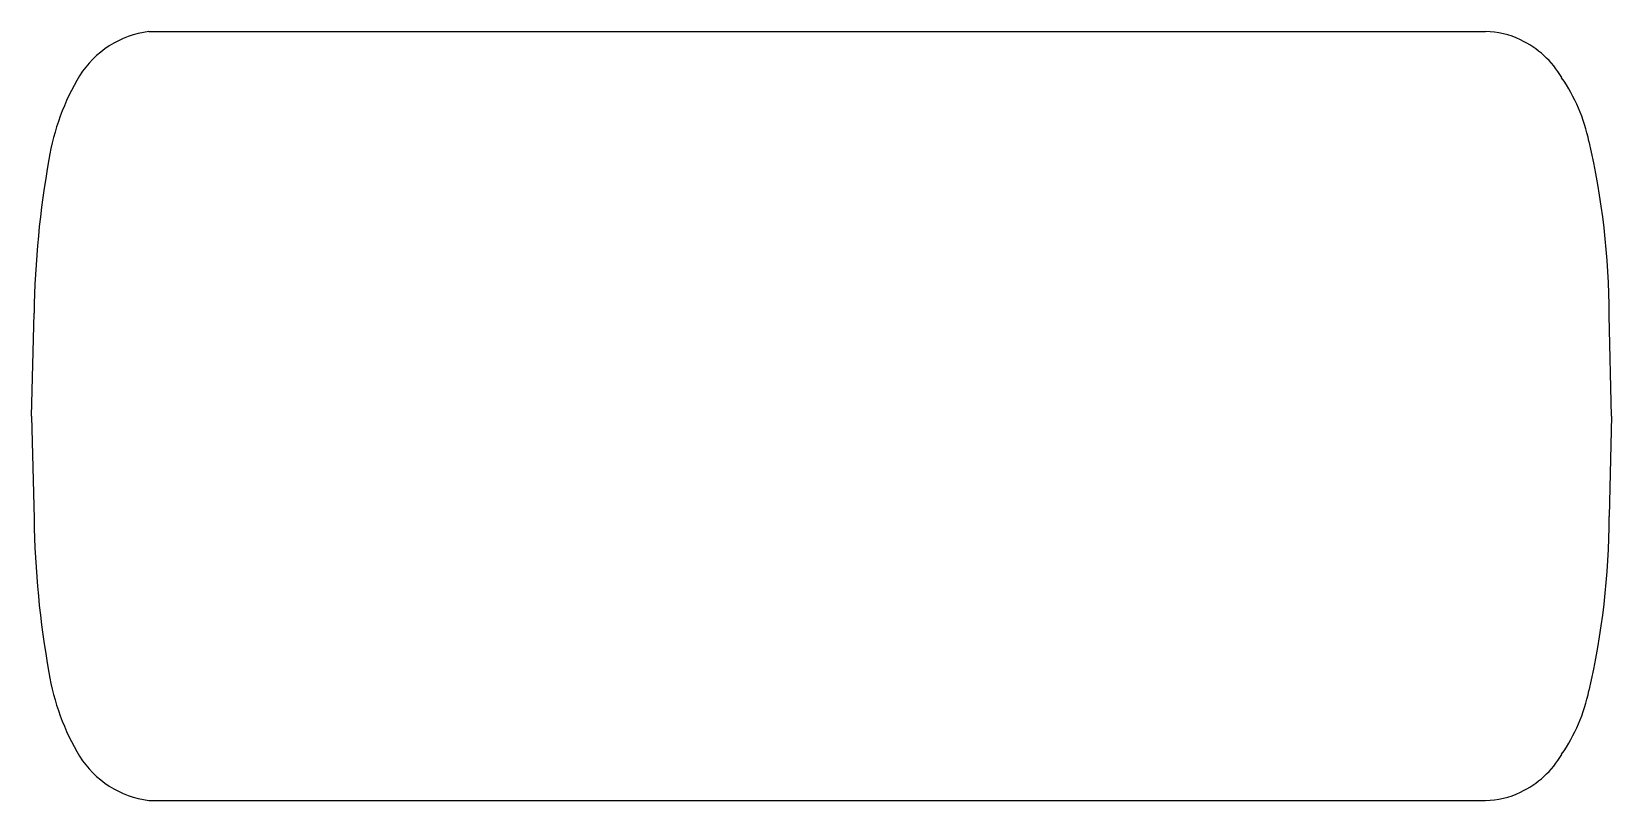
# Model space of a CAD drawing. Header units: inches. Extents: x 258 to 397, y 139 to 207.
import ezdxf

# ---------------------------------------------------------------- set-up
doc = ezdxf.new("R2010")
doc.units = ezdxf.units.IN
doc.header["$MEASUREMENT"] = 0

msp = doc.modelspace()

# ---------------------------------------------------------------- linework, layer by layer
at = {"color": 7, "linetype": 'Continuous'}
for p, q in [((268.51, 206.51), (386.12, 206.51)), ((258.2, 172.7), (258.43, 181.74)), ((397.2, 172.7), (397.01, 181.55)), ((258.2, 172.7), (258.43, 163.66)), ((397.2, 172.7), (397.01, 163.85)), ((268.51, 138.89), (386.12, 138.89))]:
    msp.add_line(p, q, dxfattribs=at)
for centre, radius, start, end in [((269.59, 198.12), 8.46, 97.3706, 147.8377), ((386.08, 199.43), 7.08, 63.875, 89.6523), ((385.73, 198.33), 8.22, 30.1662, 65.0387), ((280.1, 191.96), 20.64, 148.8704, 170.7852), ((380.58, 193.9), 14.94, 11.3811, 34.9482), ((328.91, 181.4), 68.1, 0.1248, 13.1179), ((340.73, 180.65), 82.31, 169.7753, 179.2387), ((340.73, 164.75), 82.31, 180.7613, 190.2247), ((328.91, 164), 68.1, 346.8821, 359.8752), ((280.1, 153.44), 20.64, 189.2148, 211.1296), ((380.58, 151.5), 14.94, 325.0518, 348.6189), ((269.59, 147.28), 8.46, 212.1623, 262.6294), ((385.73, 147.07), 8.22, 294.9613, 329.8338), ((386.08, 145.97), 7.08, 270.3477, 296.125)]:
    msp.add_arc(centre, radius, start, end, dxfattribs=at)

doc.saveas('drawing.dxf')
